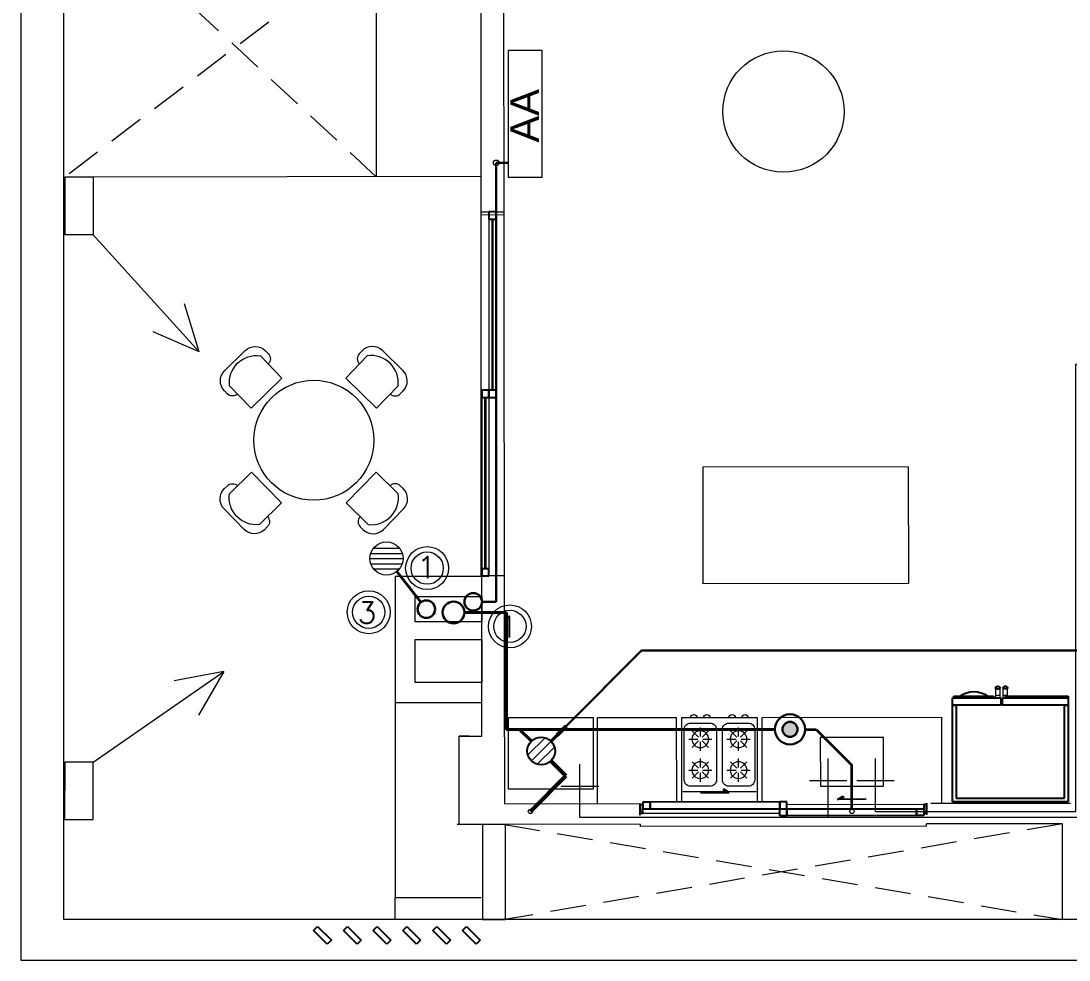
# Model space of a CAD drawing. Header units: millimetres. Extents: x 539 to 842, y -453 to -96.
# Drawn here: x 792.75 to 800.06, y -272.59 to -266.04 of the extents above; entities that cross this region are included whole.
import ezdxf

# ---------------------------------------------------------------- set-up
doc = ezdxf.new("R2010")
doc.units = ezdxf.units.MM
doc.header["$LTSCALE"] = 0.1
for name, pattern in [('ACAD_ISO02W100', [15, 12, -3]), ('CONTINUA', [0]), ('HIDDEN', [0.375, 0.25, -0.125])]:
    doc.linetypes.add(name, pattern=pattern)
doc.layers.get('0').update_dxf_attribs({"lineweight": 5})
for name, color, linetype, lineweight in [('00-Agua Caliente', 1, 'Continuous', 20), ('00-Agua Fria', 5, 'ACAD_ISO02W100', 20), ('A-GENM', 7, 'Continuous', 5), ('A-GLAZ', 7, 'Continuous', 5), ('A-GLAZ-CURT', 7, 'Continuous', 5), ('A-GLAZ-CWMG', 7, 'Continuous', 5), ('A-GLAZ-SILL', 7, 'Continuous', 5), ('Arq-Equipamiento', 250, 'Continuous', 5), ('Lavarropa', 7, 'HIDDEN', 5), ('MUEBLES', 250, 'Continuous', 5)]:
    doc.layers.add(name, color=color, linetype=linetype, lineweight=lineweight)
for name, color, linetype in [('00-Pluvial', 40, 'Continuous'), ('00-Secundario', 24, 'Continuous'), ('00-Ventilacion', 3, 'Continuous'), ('Secundario', 24, 'Continuous'), ('Textos', 7, 'Continuous')]:
    doc.layers.add(name, color=color, linetype=linetype)
doc.layers.add('00-Primario', color=7, linetype='Continuous', true_color=0xff2400)
doc.styles.add('Romans', font='romans.shx')
doc.styles.get("Standard").update_dxf_attribs({"font": 'arial.ttf'})

# ---------------------------------------------------------------- blocks, each defined once
blk = doc.blocks.new('Windows_Opening-Slide_UFME_Fenetre_Coulissante_2V - 1_20 x 2_00-2724253-1-TORRE-ARQ-PB')
at = {"layer": 'A-GLAZ', "lineweight": 25}
for p, q in [((0.3775, 0.148), (0.4175, 0.1711)), ((0.4175, 0.1711), (0.4175, 0.148))]:
    blk.add_line(p, q, dxfattribs=at)
at = {"layer": 'A-GLAZ', "color": 8, "lineweight": 25}
for p, q in [((0.5775, 0.148), (0.3775, 0.148)), ((-0.5775, 0.1), (-0.3775, 0.1)), ((-0.4175, 0.1231), (-0.4175, 0.1)), ((-0.3775, 0.1), (-0.4175, 0.1231)), ((-0.025, 0.082), (0.025, 0.082)), ((-0.025, 0.034), (-0.025, 0.082)), ((0.025, 0.034), (0.025, 0.082)), ((0.025, 0.082), (0.93, 0.082)), ((0.025, 0.082), (0.025, 0.034)), ((0.93, 0.082), (0.93, 0.034)), ((0.93, 0.082), (0.98, 0.082)), ((0.93, 0.034), (0.93, 0.082)), ((0.98, 0.082), (0.98, 0.034)), ((-1, 0.072), (-1, -0.008)), ((-1, 0.063), (-0.98, 0.063)), ((-1, 0.005), (-1, 0.063)), ((-0.98, 0.005), (-1, 0.005)), ((-0.98, 0.063), (-0.98, 0.034)), ((-0.98, 0.034), (-0.98, -0.014)), ((-0.93, 0.034), (-0.98, 0.034)), ((-0.025, 0.034), (-0.93, 0.034)), ((-0.93, 0.034), (-0.93, -0.014)), ((-0.93, -0.014), (-0.93, 0.034)), ((-0.025, -0.014), (-0.025, 0.034)), ((0.025, 0.034), (-0.025, 0.034)), ((-0.025, 0.034), (-0.025, -0.014)), ((0.025, 0.034), (-0.025, 0.034)), ((0.025, -0.014), (0.025, 0.034)), ((0.93, 0.034), (0.025, 0.034)), ((0.98, 0.034), (0.93, 0.034)), ((0.98, 0.063), (1, 0.063)), ((0.98, 0.005), (0.98, 0.034)), ((1, 0.005), (0.98, 0.005)), ((1, -0.008), (1, 0.072)), ((1, 0.063), (1, 0.005)), ((-0.98, -0.014), (-0.93, -0.014)), ((-0.93, -0.014), (-0.025, -0.014)), ((-0.025, -0.014), (0.025, -0.014))]:
    blk.add_line(p, q, dxfattribs=at)
at = {"layer": 'A-GLAZ', "color": 8}
for p, q in [((-0.98, 0.063), (-0.025, 0.063)), ((0.98, 0.005), (0.025, 0.005))]:
    blk.add_line(p, q, dxfattribs=at)
at = {"layer": 'A-GLAZ-SILL', "color": 8}
for p, q in [((-1, -0.088), (-1, -0.072)), ((1, -0.072), (1, -0.088)), ((-1, -0.088), (1, -0.088))]:
    blk.add_line(p, q, dxfattribs=at)
blk = doc.blocks.new('GE_Profile_Stainless_Steel_256_cu_ft_Side-by-Side_Refrigerator_ENERGY_STAR_7908 - GE_Profile_Stainless_Steel_256_cu_ft_Side-by-Side_Refrigerator_ENERGY_STAR_7908-2745218-2-TORRE-ARQ- PB _-2_14_')
at = {"layer": 'A-GENM', "color": 8, "lineweight": 25}
for p, q in [((-0.404, 0.4445), (-0.404, -0.2302)), ((0.404, 0.4445), (-0.404, 0.4445)), ((0.404, -0.2302), (0.404, 0.4445)), ((-0.3786, -0.2302), (-0.3786, 0.4191)), ((-0.3786, 0.4191), (0.3786, 0.4191)), ((0.3786, 0.4191), (0.3786, -0.2302)), ((-0.067, -0.2302), (-0.404, -0.2302)), ((-0.404, -0.2302), (-0.404, -0.2805)), ((-0.404, -0.2302), (-0.3786, -0.2302)), ((-0.404, -0.2805), (-0.067, -0.2805)), ((-0.1175, -0.2805), (-0.3937, -0.2805)), ((-0.3937, -0.2805), (-0.3937, -0.2912)), ((-0.3937, -0.2912), (-0.1175, -0.2912)), ((-0.1552, -0.29), (-0.3526, -0.29)), ((-0.1175, -0.2912), (-0.1175, -0.2805)), ((-0.067, -0.2805), (-0.067, -0.2302)), ((0.404, -0.2302), (-0.0543, -0.2302)), ((-0.0543, -0.2302), (-0.0543, -0.2805)), ((-0.0543, -0.2805), (0.404, -0.2805)), ((0.404, -0.2805), (-0.0316, -0.2805)), ((-0.0316, -0.2805), (-0.0316, -0.2912)), ((-0.0316, -0.2912), (0.404, -0.2912)), ((0.3786, -0.2302), (0.404, -0.2302)), ((0.404, -0.2805), (0.404, -0.2302)), ((0.404, -0.2912), (0.404, -0.2805))]:
    blk.add_line(p, q, dxfattribs=at)
at = {"layer": 'A-GENM', "color": 8}
for p, q in [((-0.103, -0.3007), (-0.103, -0.2833)), ((-0.0712, -0.284), (-0.0712, -0.3014)), ((-0.0543, -0.2302), (-0.067, -0.2302)), ((-0.0508, -0.3023), (-0.0508, -0.2849)), ((-0.0191, -0.2912), (-0.0191, -0.3015)), ((-0.103, -0.3381), (-0.103, -0.3007)), ((-0.103, -0.3451), (-0.103, -0.3381)), ((-0.0712, -0.3014), (-0.0712, -0.3391)), ((-0.0712, -0.3391), (-0.0712, -0.3462)), ((-0.0508, -0.3399), (-0.0508, -0.3023)), ((-0.0508, -0.347), (-0.0508, -0.3399)), ((-0.0191, -0.3015), (-0.0191, -0.3389)), ((-0.0191, -0.3389), (-0.0191, -0.346))]:
    blk.add_line(p, q, dxfattribs=at)
at = {"layer": 'A-GENM', "color": 8, "flags": 128}
for points in [[(-0.103, -0.3381), (-0.103, -0.3378), (-0.103, -0.3373), (-0.103, -0.3365), (-0.103, -0.3354), (-0.103, -0.3341), (-0.103, -0.3325), (-0.103, -0.3307), (-0.103, -0.3286), (-0.103, -0.3262), (-0.103, -0.3236), (-0.103, -0.3208), (-0.103, -0.3177), (-0.103, -0.3143), (-0.103, -0.3108), (-0.103, -0.307), (-0.103, -0.303), (-0.103, -0.3007)], [(-0.0191, -0.3015), (-0.0191, -0.3056), (-0.0191, -0.3096), (-0.0191, -0.3132), (-0.0191, -0.3167), (-0.0191, -0.3199), (-0.0191, -0.3229), (-0.0191, -0.3257), (-0.0191, -0.3281), (-0.0191, -0.3304), (-0.0191, -0.3324), (-0.0191, -0.3341), (-0.0191, -0.3356), (-0.0191, -0.3368), (-0.0191, -0.3377), (-0.0191, -0.3384), (-0.0191, -0.3388), (-0.0191, -0.3389)]]:
    blk.add_lwpolyline(points, dxfattribs=at)
at = {"layer": 'A-GENM', "color": 8, "lineweight": 25, "flags": 128}
for points in [[(-0.0712, -0.3462), (-0.0772, -0.3431), (-0.0836, -0.3415), (-0.0903, -0.3413), (-0.0968, -0.3425), (-0.103, -0.3451)], [(-0.103, -0.3451), (-0.1024, -0.3492), (-0.1009, -0.3529), (-0.0985, -0.3562), (-0.0953, -0.3587), (-0.0916, -0.3604), (-0.0876, -0.361), (-0.0836, -0.3606), (-0.0797, -0.3592), (-0.0764, -0.3569), (-0.0738, -0.3538), (-0.072, -0.3501), (-0.0712, -0.3462)], [(-0.0191, -0.346), (-0.0252, -0.3433), (-0.0317, -0.3421), (-0.0384, -0.3423), (-0.0449, -0.344), (-0.0508, -0.347)], [(-0.0508, -0.347), (-0.05, -0.351), (-0.0483, -0.3546), (-0.0456, -0.3577), (-0.0423, -0.36), (-0.0385, -0.3614), (-0.0344, -0.3618), (-0.0304, -0.3612), (-0.0267, -0.3595), (-0.0235, -0.357), (-0.0211, -0.3538), (-0.0196, -0.35), (-0.0191, -0.346)]]:
    blk.add_lwpolyline(points, dxfattribs=at)
at = {"layer": 'A-GENM', "color": 8, "lineweight": 25}
blk.add_arc((-0.2539, -0.1634), 0.1605, 232.06769, 307.93231, dxfattribs=at)
at = {"layer": 'A-GENM', "color": 8}
for centre, start_param, end_param in [((-0.0879, -0.302), 0.990204, 2.086934), ((-0.0341, -0.3028), 1.493351, 2.151389)]:
    blk.add_ellipse(centre, major_axis=(0.0304, 0), ratio=0.707107, start_param=start_param, end_param=end_param, dxfattribs=at)
for points in [[(-0.103, -0.3007), (-0.0991, -0.299), (-0.0915, -0.2973), (-0.0802, -0.298), (-0.074, -0.3001), (-0.0712, -0.3014)], [(-0.0508, -0.3023), (-0.0471, -0.3005), (-0.0396, -0.2984), (-0.0283, -0.2986), (-0.022, -0.3003), (-0.0191, -0.3015)]]:
    blk.add_open_spline(points, degree=3, knots=[0, 0, 0, 0, 0.4, 0.7, 1, 1, 1, 1], dxfattribs=at)
blk = doc.blocks.new('Cocina 51cm')
at = {"layer": 'MUEBLES', "color": 8}
for p, q in [((-0.255, -0.036), (0, -0.036)), ((0, -0.036), (0.255, -0.036)), ((-0.1908, -0.1273), (-0.1462, -0.1718)), ((-0.1335, -0.1035), (-0.1335, -0.1666)), ((-0.0762, -0.1273), (-0.1207, -0.1718)), ((0.0762, -0.1273), (0.1207, -0.1718)), ((0.1335, -0.1035), (0.1335, -0.1666)), ((0.1908, -0.1273), (0.1462, -0.1718)), ((-0.2145, -0.1846), (-0.1515, -0.1846)), ((-0.1462, -0.1973), (-0.1908, -0.2419)), ((-0.1335, -0.2026), (-0.1335, -0.2656)), ((-0.1207, -0.1973), (-0.0762, -0.2419)), ((-0.1154, -0.1846), (-0.0524, -0.1846)), ((0.0524, -0.1846), (0.1154, -0.1846)), ((0.1207, -0.1973), (0.0762, -0.2419)), ((0.1335, -0.2026), (0.1335, -0.2656)), ((0.1462, -0.1973), (0.1908, -0.2419)), ((0.1515, -0.1846), (0.2145, -0.1846)), ((-0.1908, -0.3433), (-0.1462, -0.3879)), ((-0.1335, -0.3196), (-0.1335, -0.3826)), ((-0.0762, -0.3433), (-0.1207, -0.3879)), ((0.0762, -0.3433), (0.1207, -0.3879)), ((0.1335, -0.3196), (0.1335, -0.3826)), ((0.1908, -0.3433), (0.1462, -0.3879)), ((-0.2145, -0.4006), (-0.1515, -0.4006)), ((-0.1462, -0.4134), (-0.1908, -0.4579)), ((-0.1335, -0.4187), (-0.1335, -0.4817)), ((-0.1207, -0.4134), (-0.0762, -0.4579)), ((-0.1154, -0.4006), (-0.0524, -0.4006)), ((0.0524, -0.4006), (0.1154, -0.4006)), ((0.1207, -0.4134), (0.0762, -0.4579)), ((0.1335, -0.4187), (0.1335, -0.4817)), ((0.1462, -0.4134), (0.1908, -0.4579)), ((0.1515, -0.4006), (0.2145, -0.4006))]:
    blk.add_line(p, q, dxfattribs=at)
blk.add_lwpolyline([(-0.265, 0.036), (0.265, 0.036), (0.265, -0.5492), (-0.265, -0.5492)], close=True, dxfattribs=at)
for points in [[(-0.201, -0.5132), (-0.0659, -0.5132, 0.414214), (-0.0209, -0.4682), (-0.0209, -0.117, 0.414214), (-0.0659, -0.072), (-0.201, -0.072, 0.414214), (-0.246, -0.117), (-0.246, -0.4682, 0.414214)], [(0.0659, -0.5132), (0.201, -0.5132, 0.414214), (0.246, -0.4682), (0.246, -0.117, 0.414214), (0.201, -0.072), (0.0659, -0.072, 0.414214), (0.0209, -0.117), (0.0209, -0.4682, 0.414214)]]:
    blk.add_lwpolyline(points, format="xyb", close=True, dxfattribs=at)
for centre in [(-0.1335, -0.1846), (0.1335, -0.1846), (-0.1335, -0.4006), (0.1335, -0.4006)]:
    blk.add_circle(centre, 0.0585, dxfattribs=at)
for centre in [(-0.1782, -0.5492), (-0.0887, -0.5492), (0.0887, -0.5492), (0.1782, -0.5492)]:
    blk.add_arc(centre, 0.0225, 180, 0, dxfattribs=at)
blk = doc.blocks.new('Panel de sistema - Acristalado-1102633-TORRE1-1 PISO')
at = {"layer": 'A-GLAZ-CURT', "lineweight": 18}
for p, q in [((0.5973, 0.005), (-0.5973, 0.005)), ((-0.5973, 0.005), (-0.5973, -0.005)), ((0.5973, -0.005), (0.5973, 0.005)), ((-0.5973, -0.005), (0.5973, -0.005))]:
    blk.add_line(p, q, dxfattribs=at)
blk = doc.blocks.new('Montante rectangular - 50x50-1102634-TORRE1-1 PISO')
at = {"layer": 'A-GLAZ-CWMG', "lineweight": 25}
for p, q in [((0, 0.025), (-0.05, 0.025)), ((-0.05, 0.025), (-0.05, -0.025)), ((0, -0.025), (0, 0.025)), ((-0.05, -0.025), (0, -0.025))]:
    blk.add_line(p, q, dxfattribs=at)
blk = doc.blocks.new('Montante rectangular - 50x50-1102635-TORRE1-1 PISO')
at = {"layer": 'A-GLAZ-CWMG', "lineweight": 25}
for p, q in [((-0.05, 0.025), (0, 0.025)), ((-0.05, -0.025), (-0.05, 0.025)), ((0, 0.025), (0, -0.025)), ((0, -0.025), (-0.05, -0.025))]:
    blk.add_line(p, q, dxfattribs=at)
blk = doc.blocks.new('Montante rectangular - 50x50-1088808-TORRE1-1 PISO')
at = {"layer": 'A-GLAZ-CWMG'}
for p, q in [((17.9027, 2.1642), (17.9027, 0.9696)), ((17.9527, 2.1642), (17.9527, 0.9696))]:
    blk.add_line(p, q, dxfattribs=at)
blk = doc.blocks.new('mesad')
at = {"layer": 'MUEBLES'}
for points in [[(-0.3235, 0.533), (-0.3235, 0.533, 0.414214), (-0.3245, 0.6037), (-0.3454, 0.6241, 0.414214), (-0.4868, 0.6222), (-0.6263, 0.4788, 0.414214), (-0.6244, 0.3374), (-0.6035, 0.3171, 0.414214), (-0.5328, 0.318), (-0.5328, 0.318)], [(0.3235, 0.533), (0.3235, 0.533, -0.414214), (0.3245, 0.6037), (0.3454, 0.6241, -0.414214), (0.4868, 0.6222), (0.6263, 0.4788, -0.414214), (0.6244, 0.3374), (0.6035, 0.3171, -0.414214), (0.5328, 0.318), (0.5328, 0.318)], [(-0.533, -0.3235), (-0.533, -0.3235, 0.414214), (-0.6037, -0.3245), (-0.6241, -0.3454, 0.414214), (-0.6222, -0.4868), (-0.4788, -0.6263, 0.414214), (-0.3374, -0.6244), (-0.3171, -0.6035, 0.414214), (-0.318, -0.5328), (-0.318, -0.5328)], [(0.533, -0.3235), (0.533, -0.3235, -0.414214), (0.6037, -0.3245), (0.6241, -0.3454, -0.414214), (0.6222, -0.4868), (0.4788, -0.6263, -0.414214), (0.3374, -0.6244), (0.3171, -0.6035, -0.414214), (0.318, -0.5328), (0.318, -0.5328)]]:
    blk.add_lwpolyline(points, format="xyb", dxfattribs=at)
for points in [[(-0.5893, 0.3731), (-0.4344, 0.2223), (-0.2251, 0.4372), (-0.3801, 0.5881, 0.490132)], [(0.5893, 0.3731), (0.4344, 0.2223), (0.2251, 0.4372), (0.3801, 0.5881, -0.490132)], [(-0.3731, -0.5893), (-0.2223, -0.4344), (-0.4372, -0.2251), (-0.5881, -0.3801, 0.490132)], [(0.3731, -0.5893), (0.2223, -0.4344), (0.4372, -0.2251), (0.5881, -0.3801, -0.490132)]]:
    blk.add_lwpolyline(points, format="xyb", close=True, dxfattribs=at)
at = {"layer": 'MUEBLES', "ltscale": 1e-05}
blk.add_circle((0, 0), 0.4185, dxfattribs=at)
blk = doc.blocks.new('Montante rectangular - 4x15 a 45_-1095820-TORRE1-1 PISO')
at = {"layer": 'A-GLAZ-CWMG', "lineweight": 25}
for p, q in [((-0.0619, 0.0336), (-0.0336, 0.0619)), ((0.0336, -0.0619), (-0.0619, 0.0336)), ((-0.0336, 0.0619), (0.0619, -0.0336)), ((0.0619, -0.0336), (0.0336, -0.0619))]:
    blk.add_line(p, q, dxfattribs=at)
blk = doc.blocks.new('T1-2 A 4P-2020')
at = {"color": 8}
for p, q in [((4088.5132, 1302.2477), (4088.5121, 1309.4481)), ((4090.6919, 1308.9641), (4090.6934, 1307.4311)), ((4091.4265, 1307.4318), (4088.7132, 1307.4292)), ((4091.4295, 1307.1853), (4091.5848, 1307.1853)), ((4091.5853, 1304.646), (4091.4295, 1304.646)), ((4090.8244, 1303.7613), (4090.8244, 1302.4027)), ((4095.4824, 1302.2477), (4088.5132, 1302.2477))]:
    blk.add_line(p, q, dxfattribs=at)
at = {"color": 8, "linetype": 'HIDDEN', "lineweight": 5, "ltscale": 10}
for p, q in [((4090.6934, 1307.4311), (4088.5121, 1309.4481)), ((4090.5396, 1308.9634), (4088.5188, 1307.4292)), ((4095.4818, 1302.9162), (4091.587, 1302.2477)), ((4091.587, 1302.9119), (4095.4824, 1302.2477))]:
    blk.add_line(p, q, dxfattribs=at)
at = {"color": 8, "lineweight": 5}
for p, q in [((4091.5809, 1308.9819), (4091.5827, 1307.1644)), ((4091.4243, 1304.6412), (4091.425, 1308.9643)), ((4091.5827, 1307.1637), (4091.425, 1307.1643)), ((4091.5827, 1307.1637), (4091.5859, 1303.9873)), ((4094.4053, 1305.4065), (4092.9712, 1305.4036)), ((4092.9712, 1305.4036), (4092.9728, 1304.5897)), ((4094.4053, 1305.4065), (4094.4069, 1304.5926)), ((4091.4304, 1303.5271), (4091.4299, 1304.646)), ((4094.407, 1304.5926), (4092.9729, 1304.5897)), ((4091.5859, 1303.9873), (4091.5869, 1303.0563)), ((4092.237, 1303.6569), (4092.787, 1303.6575)), ((4092.2376, 1303.0569), (4092.237, 1303.6569)), ((4092.787, 1303.6575), (4092.7876, 1303.0675)), ((4093.387, 1303.6581), (4094.637, 1303.6593)), ((4093.3876, 1303.0681), (4093.387, 1303.6581)), ((4094.637, 1303.6593), (4094.6376, 1303.0593)), ((4091.3408, 1303.5271), (4091.2708, 1303.5269)), ((4091.2708, 1303.527), (4091.4304, 1303.5271)), ((4091.2714, 1302.912), (4091.2708, 1303.527)), ((4094.2322, 1303.5189), (4093.7922, 1303.5185)), ((4093.7922, 1303.5185), (4093.7925, 1303.1785)), ((4094.2325, 1303.1789), (4094.2322, 1303.5189)), ((4093.7925, 1303.1785), (4094.2325, 1303.1789)), ((4091.5869, 1303.0563), (4092.5342, 1303.0572)), ((4094.5642, 1303.0593), (4095.5376, 1303.0602)), ((4091.446, 1302.9121), (4091.2571, 1302.912)), ((4092.5344, 1302.9132), (4091.446, 1302.9121)), ((4095.4818, 1302.9162), (4094.5344, 1302.9152)), ((4095.4824, 1302.2477), (4095.4818, 1302.9162)), ((4096.635, 1302.2488), (4095.4824, 1302.2477))]:
    blk.add_line(p, q, dxfattribs=at)
at = {"color": 8}
for points in [[(4088.2132, 1309.4478), (4088.2132, 1301.9653), (4099.4376, 1301.9653)], [(4088.7187, 1307.0292), (4088.7188, 1307.4292), (4088.5188, 1307.4292), (4088.5187, 1307.0292), (4088.7187, 1307.0292)], [(4091.43, 1304.6413), (4090.8244, 1304.6413), (4090.8244, 1303.7613), (4091.4303, 1303.7613)], [(4088.7181, 1302.946), (4088.7182, 1303.346), (4088.5182, 1303.346), (4088.5181, 1302.946), (4088.7181, 1302.946)], [(4090.8244, 1302.2477), (4090.8244, 1302.4027), (4091.4244, 1302.4027)]]:
    blk.add_lwpolyline(points, dxfattribs=at)
for points in [[(4090.9644, 1304.5013), (4091.4301, 1304.5013), (4091.4301, 1304.3263), (4090.9644, 1304.3263)], [(4090.9644, 1304.2013), (4091.4303, 1304.2013), (4091.4303, 1303.9013), (4090.9644, 1303.9013)], [(4091.5941, 1302.9119), (4091.4341, 1302.9119), (4091.4341, 1302.2477), (4091.5941, 1302.2477)]]:
    blk.add_lwpolyline(points, close=True, dxfattribs=at)
at = {"color": 8, "lineweight": 5}
blk.add_circle((4093.535, 1307.8859), 0.4233, dxfattribs=at)
at = {"layer": 'Lavarropa', "color": 8, "linetype": 'CONTINUA', "lineweight": 13}
blk.add_lwpolyline([(4091.6167, 1303.6569), (4092.2067, 1303.6569), (4092.2067, 1303.1569), (4091.6167, 1303.1569)], close=True, dxfattribs=at)
at = {"color": 8, "extrusion": (0, 0, -1), "rotation": 90}
for p in [(-4091.5045, 1307.1853), (-4091.4545, 1305.9407)]:
    blk.add_blockref('Montante rectangular - 50x50-1102635-TORRE1-1 PISO', p, dxfattribs=at)
at = {"color": 8}
for p in [(4073.5768, 1304.9711), (4073.5268, 1303.7264)]:
    blk.add_blockref('Montante rectangular - 50x50-1088808-TORRE1-1 PISO', p, dxfattribs=at)
for name, p, rotation in [('Panel de sistema - Acristalado-1102633-TORRE1-1 PISO', (4091.5045, 1306.538), 90), ('Montante rectangular - 50x50-1102634-TORRE1-1 PISO', (4091.5045, 1305.8907), 270), ('Panel de sistema - Acristalado-1102633-TORRE1-1 PISO', (4091.4545, 1305.2934), 90), ('Montante rectangular - 50x50-1102634-TORRE1-1 PISO', (4091.4545, 1304.646), 270)]:
    blk.add_blockref(name, p, dxfattribs=dict(at, rotation=rotation))
at = {"color": 8, "lineweight": 5, "rotation": 180}
blk.add_blockref('mesad', (4090.2572, 1305.5922), dxfattribs=at)
at = {"color": 8, "lineweight": 5, "xscale": -1}
for name, p, rotation in [('GE_Profile_Stainless_Steel_256_cu_ft_Side-by-Side_Refrigerator_ENERGY_STAR_7908 - GE_Profile_Stainless_Steel_256_cu_ft_Side-by-Side_Refrigerator_ENERGY_STAR_7908-2745218-2-TORRE-ARQ- PB _-2_14_', (4095.1181, 1303.5146), 180), ('Cocina 51cm', (4093.0885, 1303.1061), 180), ('Windows_Opening-Slide_UFME_Fenetre_Coulissante_2V - 1_20 x 2_00-2724253-1-TORRE-ARQ-PB', (4093.5343, 1302.9862), 0.05729571961181179)]:
    blk.add_blockref(name, p, dxfattribs=dict(at, rotation=rotation))
at = {"color": 8, "extrusion": (0, 0, -1), "xscale": -1, "rotation": 180}
for p in [(-4090.3176, 1302.137), (-4090.5253, 1302.137), (-4090.7331, 1302.137), (-4090.9409, 1302.137), (-4091.1487, 1302.137), (-4091.3564, 1302.137)]:
    blk.add_blockref('Montante rectangular - 4x15 a 45_-1095820-TORRE1-1 PISO', p, dxfattribs=at)

msp = doc.modelspace()

# ---------------------------------------------------------------- hatches: boundary and pattern name
at = {"layer": '00-Primario', "lineweight": 100}
msp.add_hatch(color=256, dxfattribs=at).paths.add_polyline_path([(798.1664, -270.9824, 1), (798.0611, -270.9824, 1)])

# ---------------------------------------------------------------- linework, layer by layer
at = {"layer": '00-Agua Caliente', "color": 1, "linetype": 'Continuous', "lineweight": 20}
for p, q in [((798.7106, -271.5551), (798.7106, -271.1856)), ((798.8415, -271.341), (798.5797, -271.341))]:
    msp.add_line(p, q, dxfattribs=at)
at = {"layer": '00-Agua Caliente', "linetype": 'CONTINUA'}
msp.add_lwpolyline([(798.7106, -271.5551), (800.1096, -271.5551), (800.1096, -268.4335), (801.1165, -268.4335), (801.1165, -266.7267), (803.4774, -266.7267)], dxfattribs=at)
at = {"layer": '00-Agua Fria', "color": 5, "linetype": 'Continuous', "lineweight": 20}
for p, q in [((796.6478, -271.5975), (796.6478, -271.2255)), ((798.3799, -271.5975), (798.3799, -271.1856)), ((796.7787, -271.381), (796.517, -271.381)), ((798.5108, -271.341), (798.249, -271.341))]:
    msp.add_line(p, q, dxfattribs=at)
at = {"layer": '00-Agua Fria', "ltscale": 3}
msp.add_lwpolyline([(801.1446, -266.7587), (801.1446, -268.4609), (800.1456, -268.4609), (800.1456, -271.5975), (796.6478, -271.5975)], dxfattribs=at)
at = {"layer": '00-Pluvial', "lineweight": 20}
for p, q in [((793.2466, -267.5281), (793.9907, -268.3489)), ((793.9907, -268.3489), (793.8872, -268.0136)), ((793.9907, -268.3489), (793.6695, -268.2075)), ((793.251, -271.2113), (794.1609, -270.5794)), ((794.1609, -270.5794), (793.8162, -270.6447)), ((794.1609, -270.5794), (793.9845, -270.8827))]:
    msp.add_line(p, q, dxfattribs=at)
at = {"layer": '00-Pluvial', "lineweight": 13}
for p, q in [((795.1869, -269.7542), (795.4076, -269.7542)), ((795.2062, -269.7182), (795.3883, -269.7182)), ((795.1812, -269.7902), (795.4133, -269.7902)), ((795.1869, -269.8262), (795.4076, -269.8262)), ((795.2062, -269.8622), (795.3883, -269.8622))]:
    msp.add_line(p, q, dxfattribs=at)
at = {"layer": '00-Pluvial', "lineweight": 40}
msp.add_lwpolyline([(795.369, -269.8814), (795.5375, -270.0955)], dxfattribs=at)
at = {"layer": '00-Pluvial', "lineweight": 20}
for centre, radius in [((795.2973, -269.7902), 0.116), ((795.1737, -270.1652), 0.15), ((795.1737, -270.1652), 0.1127)]:
    msp.add_circle(centre, radius, dxfattribs=at)
at = {"layer": '00-Pluvial', "lineweight": 30}
msp.add_circle((795.5754, -270.1436), 0.0612, dxfattribs=at)
at = {"layer": '00-Primario', "lineweight": 40}
for points in [[(795.842, -270.1665), (796.1349, -270.1665)], [(796.1349, -270.1665), (796.1349, -270.9824), (796.1349, -270.9824)], [(798.0087, -270.9824), (796.1349, -270.9824)], [(796.3084, -271.0652), (796.2257, -270.9824)]]:
    msp.add_lwpolyline(points, dxfattribs=at)
at = {"layer": '00-Primario', "lineweight": 35}
for points in [[(798.2189, -270.9824), (798.2953, -270.9824)], [(798.2953, -270.9824), (798.5454, -271.2325)], [(798.5454, -271.5399), (798.5454, -271.2325)]]:
    msp.add_lwpolyline(points, dxfattribs=at)
at = {"layer": '00-Primario', "lineweight": 20}
msp.add_circle((795.5811, -269.8573), 0.1127, dxfattribs=at)
at = {"layer": '00-Primario', "lineweight": 30}
for centre, radius in [((795.7654, -270.1665), 0.0765), ((798.1138, -270.9824), 0.1051), ((798.1138, -270.9824), 0.0526)]:
    msp.add_circle(centre, radius, dxfattribs=at)
at = {"layer": '00-Primario', "linetype": 'Continuous', "lineweight": 20}
msp.add_circle((798.5454, -271.5551), 0.0151, dxfattribs=at)
at = {"layer": '00-Secundario', "lineweight": 15}
for p, q in [((796.405, -271.0409), (796.2847, -271.1612)), ((796.4458, -271.0652), (796.309, -271.2019)), ((796.4701, -271.1059), (796.3498, -271.2262))]:
    msp.add_line(p, q, dxfattribs=at)
at = {"layer": '00-Secundario', "lineweight": 30}
for points in [[(796.0627, -267.0297), (796.0627, -270.0924)], [(796.1475, -267.0297), (796.0635, -267.0297)], [(795.964, -270.0924), (796.0627, -270.0924)], [(796.5503, -270.9602), (797.0773, -270.4311)], [(800.1244, -270.4311), (797.0773, -270.4311)]]:
    msp.add_lwpolyline(points, dxfattribs=at)
at = {"layer": '00-Secundario', "lineweight": 40}
msp.add_lwpolyline([(796.4455, -271.0654), (796.4883, -271.0225)], dxfattribs=at)
at = {"layer": '00-Secundario', "lineweight": 50}
for points in [[(796.4883, -271.0225), (796.5503, -270.9602)], [(796.4445, -271.2018), (796.5498, -271.3066)], [(796.5498, -271.3066), (796.3023, -271.5551)]]:
    msp.add_lwpolyline(points, dxfattribs=at)
at = {"layer": '00-Secundario', "linetype": 'CONTINUA', "lineweight": 20}
msp.add_circle((796.0635, -267.0297), 0.02, dxfattribs=at)
at = {"layer": '00-Secundario', "lineweight": 30}
msp.add_circle((795.9028, -270.0924), 0.0612, dxfattribs=at)
at = {"layer": '00-Secundario', "lineweight": 25}
msp.add_circle((796.3768, -271.1335), 0.0967, dxfattribs=at)
at = {"layer": '00-Secundario', "linetype": 'Continuous', "lineweight": 20}
msp.add_circle((796.3023, -271.5551), 0.0151, dxfattribs=at)
at = {"layer": '00-Ventilacion', "color": 3, "lineweight": 20}
msp.add_circle((795.5811, -269.8573), 0.15, dxfattribs=at)
at = {"layer": 'Arq-Equipamiento', "color": 8, "linetype": 'CONTINUA', "lineweight": 13}
msp.add_lwpolyline([(796.3831, -266.2449), (796.1467, -266.2449), (796.1467, -267.1297), (796.3831, -267.1297)], close=True, dxfattribs=at)
at = {"layer": 'Secundario', "lineweight": 20}
for radius in [0.15, 0.1127]:
    msp.add_circle((796.1586, -270.2639), radius, dxfattribs=at)

# ---------------------------------------------------------------- block references
at = {"color": 2}
msp.add_blockref('T1-2 A 4P-2020', (-3295.4671, -1574.5573), dxfattribs=at)

# ---------------------------------------------------------------- texts
at = {"color": 8, "insert": (796.1606, -266.8873), "char_height": 0.2, "attachment_point": 1, "rotation": 90}
msp.add_mtext_dynamic_manual_height_columns('AA', width=1, gutter_width=12.5, heights=[0], dxfattribs=at)
at = {"layer": 'Textos', "style": 'Romans'}
for s, p in [('1', (795.5118, -269.9266)), ('3', (795.0971, -270.2429)), ('1', (796.0819, -270.3416))]:
    msp.add_text(s, height=0.15, rotation=360, dxfattribs=at).set_placement(p)

doc.saveas('drawing.dxf')
